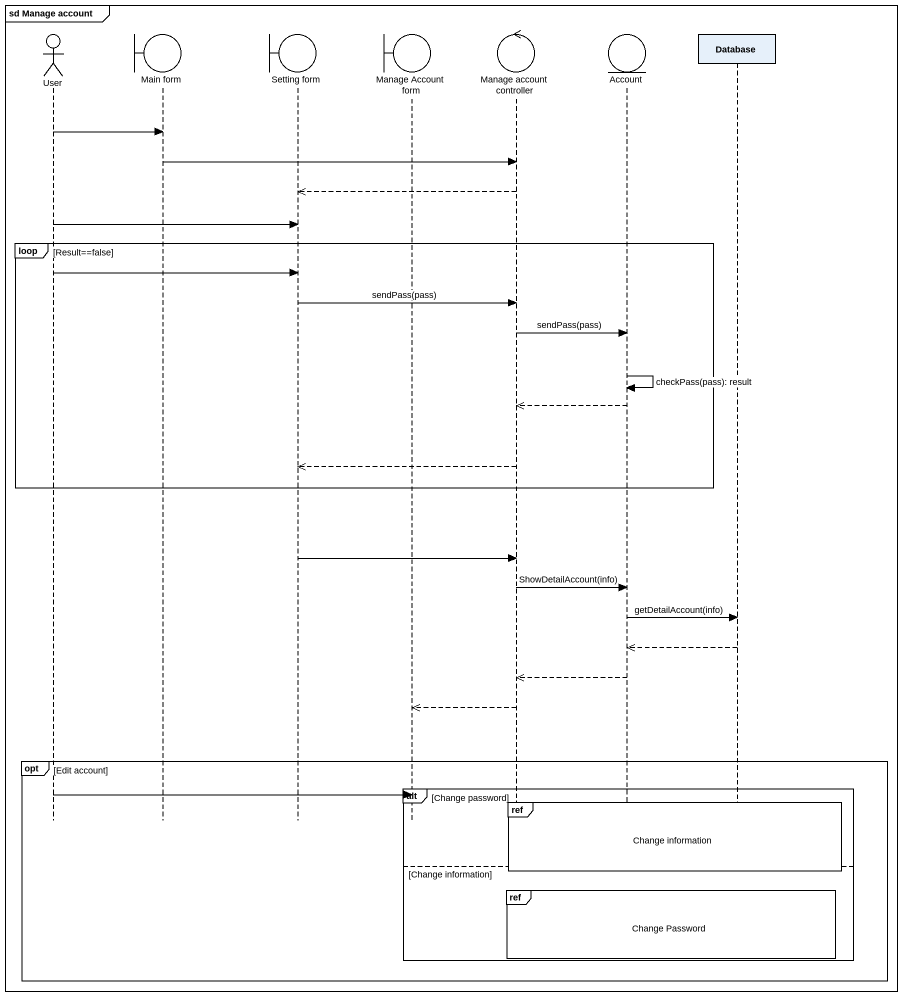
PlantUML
@startuml
mainframe sd Manage account
hide footbox
actor User
boundary "Main form" as Main_form
boundary "Setting form" as Setting_form
boundary "Manage Account form" as Manage_Account_form
control "Manage account controller" as Manage_account_controller
entity Account
participant "Database" as Database_

User -> Main_form
Main_form -> Manage_account_controller
Manage_account_controller -->> Setting_form
User -> Setting_form
loop Result==false
  User -> Setting_form
  Setting_form -> Manage_account_controller : sendPass(pass)
  Manage_account_controller -> Account : sendPass(pass)
  Account -> Account : checkPass(pass): result
  Account -->> Manage_account_controller
  Manage_account_controller -->> Setting_form
end
Setting_form -> Manage_account_controller
Manage_account_controller -> Account : ShowDetailAccount(info)
Account -> Database_ : getDetailAccount(info)
Database_ -->> Account
Account -->> Manage_account_controller
Manage_account_controller -->> Manage_Account_form
opt Edit account
  alt Change password
    User -> Manage_Account_form
    ref over Manage_account_controller, Account, Database_ : Change information
  else Change information
    ref over Manage_account_controller, Account, Database_ : Change Password
  end
end
@enduml
